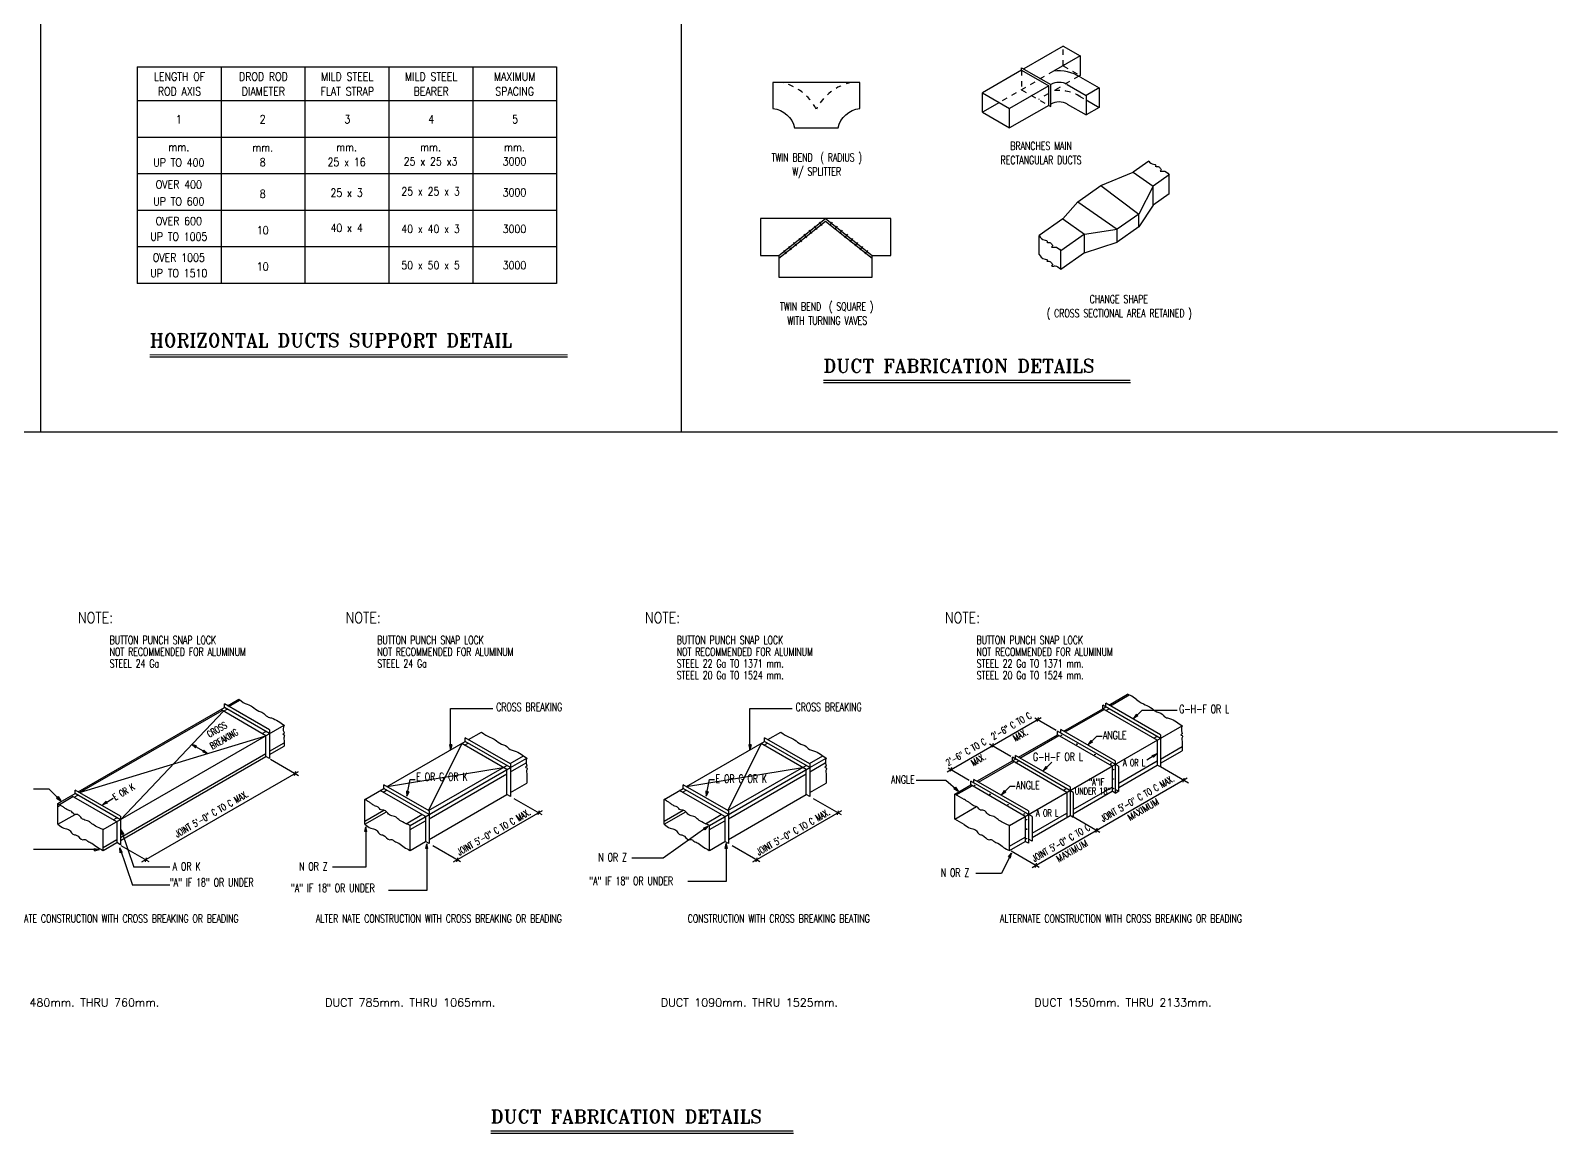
# Model space of a CAD drawing. Extents: x -333.8 to -281.4, y -340.8 to -299.2.
# Drawn here: x -309.63 to -281.43, y -338.29 to -317.92 of the extents above; entities that cross this region are included whole.
import ezdxf
from ezdxf.enums import TextEntityAlignment as Align

# ---------------------------------------------------------------- set-up
doc = ezdxf.new("R2010")
doc.units = 0
doc.header["$LTSCALE"] = 0.5
doc.header["$MEASUREMENT"] = 0
doc.linetypes.add('HIDDEN2', pattern=[0.1875, 0.125, -0.0625])
doc.layers.get('0').update_dxf_attribs({"color": 4, "linetype": 'CONTINUOUS'})
for name, color, linetype in [('AC', 3, 'CONTINUOUS'), ('FOOTING', 2, 'CONTINUOUS'), ('GATES', 4, 'CONTINUOUS'), ('HEDDEN', 3, 'HIDDEN2'), ('LINE', 4, 'CONTINUOUS'), ('TEXT', 2, 'CONTINUOUS'), ('TEXT1', 6, 'CONTINUOUS')]:
    doc.layers.add(name, color=color, linetype=linetype)
doc.styles.add('ROMANS', font='romans', dxfattribs={"width": 0.6})
doc.styles.add('ROMANT', font='romant.shx', dxfattribs={"width": 0.8})

msp = doc.modelspace()

# ---------------------------------------------------------------- linework, layer by layer
for p, q in [((-307.666, -318.594), (-307.666, -322.593)), ((-307.666, -318.594), (-299.918, -318.594)), ((-306.116, -318.594), (-306.116, -322.593)), ((-304.566, -318.594), (-304.566, -322.593)), ((-303.017, -318.594), (-303.017, -322.593)), ((-301.467, -318.594), (-301.467, -322.593)), ((-299.918, -318.594), (-299.918, -322.593)), ((-290.25, -318.751), (-290.273, -318.764)), ((-299.918, -319.219), (-307.666, -319.219)), ((-299.918, -319.894), (-307.666, -319.894)), ((-299.918, -320.569), (-307.666, -320.569)), ((-299.918, -321.244), (-307.666, -321.244)), ((-295.812, -322.074), (-294.95, -321.392)), ((-295.812, -322.125), (-294.95, -321.443)), ((-295.071, -321.459), (-295.021, -321.522)), ((-294.95, -321.392), (-294.088, -322.074)), ((-294.95, -321.443), (-294.088, -322.125)), ((-294.83, -321.459), (-294.88, -321.522)), ((-295.446, -321.76), (-295.396, -321.823)), ((-295.352, -321.685), (-295.302, -321.747)), ((-295.258, -321.61), (-295.208, -321.672)), ((-295.164, -321.534), (-295.114, -321.597)), ((-294.736, -321.534), (-294.786, -321.597)), ((-294.642, -321.61), (-294.692, -321.672)), ((-294.548, -321.685), (-294.598, -321.747)), ((-294.454, -321.76), (-294.504, -321.823)), ((-299.918, -321.918), (-307.666, -321.918)), ((-295.727, -321.986), (-295.677, -322.048)), ((-295.634, -321.91), (-295.584, -321.973)), ((-295.54, -321.835), (-295.49, -321.898)), ((-294.36, -321.835), (-294.411, -321.898)), ((-294.267, -321.91), (-294.317, -321.973)), ((-294.173, -321.986), (-294.223, -322.048)), ((-299.918, -322.593), (-307.666, -322.593))]:
    msp.add_line(p, q)
at = {"layer": 'AC'}
for p, q in [((-290.563, -318.21), (-291.291, -318.63)), ((-290.563, -318.21), (-290.25, -318.391)), ((-291.331, -318.654), (-292.052, -319.07)), ((-291.331, -318.654), (-291.331, -318.607)), ((-291.331, -318.607), (-290.79, -318.92)), ((-291.331, -318.654), (-290.83, -318.943)), ((-290.25, -318.391), (-290.738, -318.672)), ((-290.25, -318.391), (-290.25, -318.751)), ((-290.83, -318.943), (-291.551, -319.359)), ((-290.83, -319.304), (-290.83, -318.943)), ((-290.79, -319.327), (-290.79, -318.92)), ((-292.052, -319.431), (-292.052, -319.07)), ((-292.052, -319.07), (-291.551, -319.359)), ((-289.9, -318.98), (-290.14, -319.119)), ((-290.14, -319.119), (-290.14, -319.48)), ((-290.14, -319.202), (-289.9, -319.341)), ((-289.9, -318.98), (-289.9, -319.341)), ((-291.74, -319.25), (-292.052, -319.431)), ((-292.052, -319.431), (-291.551, -319.72)), ((-290.83, -319.304), (-291.551, -319.72)), ((-291.551, -319.72), (-291.551, -319.359)), ((-290.83, -319.304), (-290.79, -319.327)), ((-289.9, -319.341), (-290.14, -319.48)), ((-288.982, -320.335), (-289.271, -320.537)), ((-289.864, -320.786), (-289.271, -320.537)), ((-289.271, -320.537), (-288.903, -320.795)), ((-288.602, -320.584), (-288.903, -320.795)), ((-288.602, -320.934), (-288.602, -320.584)), ((-290.289, -321.083), (-289.864, -320.786)), ((-289.864, -320.786), (-289.164, -321.31)), ((-288.903, -320.795), (-289.164, -321.31)), ((-288.903, -321.144), (-288.903, -320.795)), ((-290.566, -321.398), (-290.289, -321.083)), ((-290.289, -321.083), (-289.564, -321.59)), ((-288.903, -321.144), (-289.164, -321.547)), ((-288.602, -320.934), (-288.903, -321.144)), ((-290.566, -321.398), (-291.007, -321.707)), ((-290.566, -321.398), (-290.166, -321.679)), ((-289.164, -321.31), (-289.564, -321.59)), ((-289.164, -321.547), (-289.164, -321.31)), ((-291.007, -322.056), (-291.007, -321.707)), ((-290.166, -321.679), (-290.606, -321.988)), ((-290.166, -321.679), (-289.564, -321.59)), ((-290.166, -322.028), (-290.166, -321.679)), ((-289.164, -321.547), (-289.564, -321.828)), ((-289.564, -321.828), (-289.564, -321.59)), ((-290.606, -322.337), (-290.606, -321.988)), ((-290.166, -322.028), (-290.606, -322.337)), ((-290.166, -322.028), (-289.564, -321.828)), ((-289.716, -330.379), (-289.372, -330.181)), ((-289.297, -330.215), (-289.372, -330.181)), ((-289.2, -330.281), (-289.297, -330.215)), ((-308.752, -331.982), (-306.054, -330.424)), ((-305.286, -330.945), (-306.121, -330.463)), ((-306.07, -330.492), (-306.003, -330.454)), ((-306.054, -330.424), (-306.054, -330.357)), ((-305.219, -330.839), (-306.054, -330.357)), ((-305.219, -330.906), (-306.054, -330.424)), ((-305.996, -330.391), (-305.787, -330.27)), ((-290.551, -330.861), (-289.831, -330.446)), ((-289.831, -330.446), (-289.831, -330.379)), ((-288.766, -330.994), (-289.831, -330.379)), ((-289.831, -330.446), (-289.773, -330.413)), ((-288.824, -331.027), (-289.831, -330.446)), ((-289.773, -330.413), (-289.773, -330.346)), ((-288.766, -330.927), (-289.773, -330.346)), ((-289.773, -330.48), (-289.715, -330.446)), ((-308.292, -332.68), (-304.952, -330.752)), ((-291.023, -330.607), (-291.044, -330.683)), ((-289.701, -331.534), (-288.365, -330.763)), ((-305.353, -330.906), (-305.286, -330.868)), ((-305.286, -331.329), (-305.286, -330.945)), ((-305.219, -330.839), (-305.219, -331.367)), ((-303.05, -331.885), (-301.604, -331.051)), ((-300.769, -331.466), (-301.604, -330.984)), ((-301.604, -331.051), (-301.604, -330.984)), ((-300.769, -331.533), (-301.604, -331.051)), ((-301.547, -331.017), (-301.304, -330.877)), ((-297.521, -331.885), (-296.076, -331.051)), ((-296.076, -331.051), (-296.076, -330.984)), ((-295.241, -331.466), (-296.076, -330.984)), ((-295.241, -331.533), (-296.076, -331.051)), ((-296.018, -331.017), (-295.775, -330.877)), ((-291.386, -331.343), (-290.666, -330.928)), ((-289.543, -331.51), (-290.666, -330.861)), ((-290.666, -330.928), (-290.666, -330.861)), ((-289.659, -331.51), (-290.666, -330.928)), ((-289.601, -331.409), (-290.608, -330.828)), ((-290.608, -330.895), (-290.608, -330.828)), ((-288.889, -330.99), (-288.831, -330.957)), ((-288.824, -331.027), (-288.824, -331.489)), ((-288.766, -330.927), (-288.766, -331.522)), ((-307.975, -332.823), (-305.286, -331.271)), ((-307.975, -332.881), (-305.286, -331.329)), ((-305.219, -331.367), (-305.286, -331.329)), ((-305.219, -331.232), (-304.952, -331.078)), ((-305.219, -331.29), (-304.952, -331.136)), ((-300.836, -331.572), (-301.671, -331.089)), ((-301.62, -331.119), (-301.553, -331.08)), ((-300.778, -331.461), (-300.529, -331.317)), ((-295.308, -331.572), (-296.143, -331.089)), ((-296.092, -331.119), (-296.025, -331.08)), ((-295.25, -331.461), (-295, -331.317)), ((-291.858, -331.089), (-291.879, -331.165)), ((-291.501, -331.41), (-291.501, -331.343)), ((-290.378, -331.992), (-291.501, -331.343)), ((-291.444, -331.377), (-291.444, -331.31)), ((-290.436, -331.892), (-291.444, -331.31)), ((-288.766, -331.378), (-288.365, -331.147)), ((-288.766, -331.455), (-288.365, -331.224)), ((-288.365, -331.147), (-288.365, -331.224)), ((-304.742, -331.608), (-304.763, -331.684)), ((-302.623, -332.603), (-300.769, -331.533)), ((-302.281, -332.329), (-300.836, -331.494)), ((-300.836, -332.033), (-300.836, -331.572)), ((-300.769, -331.533), (-300.469, -331.359)), ((-300.769, -331.61), (-300.483, -331.445)), ((-300.769, -331.466), (-300.769, -332.071)), ((-297.095, -332.603), (-295.241, -331.533)), ((-296.753, -332.329), (-295.308, -331.494)), ((-295.308, -332.033), (-295.308, -331.572)), ((-295.241, -331.533), (-294.94, -331.359)), ((-295.241, -331.61), (-294.955, -331.445)), ((-295.241, -331.466), (-295.241, -332.071)), ((-292.626, -331.533), (-292.647, -331.609)), ((-292.154, -331.787), (-291.501, -331.41)), ((-291.555, -332.604), (-289.701, -331.534)), ((-291.501, -331.41), (-291.444, -331.377)), ((-290.494, -331.992), (-291.501, -331.41)), ((-291.443, -331.444), (-291.385, -331.411)), ((-289.659, -331.51), (-289.659, -331.971)), ((-289.601, -331.409), (-289.601, -332.004)), ((-289.543, -331.51), (-289.543, -331.971)), ((-289.534, -331.822), (-288.824, -331.412)), ((-289.534, -331.899), (-288.824, -331.489)), ((-288.766, -331.522), (-288.824, -331.489)), ((-303.458, -332.121), (-303.108, -331.919)), ((-303.108, -331.919), (-303.108, -331.852)), ((-302.272, -332.334), (-303.108, -331.852)), ((-302.272, -332.401), (-303.108, -331.919)), ((-302.272, -332.478), (-300.836, -331.649)), ((-300.769, -331.994), (-300.469, -331.821)), ((-300.469, -331.744), (-300.469, -331.821)), ((-297.93, -332.121), (-297.579, -331.919)), ((-297.579, -331.919), (-297.579, -331.852)), ((-296.744, -332.334), (-297.579, -331.852)), ((-296.744, -332.401), (-297.579, -331.919)), ((-296.744, -332.478), (-295.308, -331.649)), ((-295.241, -331.994), (-294.94, -331.821)), ((-294.94, -331.744), (-294.94, -331.821)), ((-292.562, -332.023), (-292.27, -331.854)), ((-292.27, -331.854), (-292.27, -331.787)), ((-291.138, -332.44), (-292.27, -331.787)), ((-291.262, -332.435), (-292.27, -331.854)), ((-292.212, -331.82), (-292.212, -331.754)), ((-291.205, -332.335), (-292.212, -331.754)), ((-290.436, -331.892), (-290.436, -332.42)), ((-290.378, -332.309), (-289.659, -331.894)), ((-288.334, -331.727), (-288.355, -331.804)), ((-309.127, -332.198), (-308.81, -332.015)), ((-309.122, -332.201), (-309.127, -332.198)), ((-309.127, -332.582), (-309.127, -332.198)), ((-309.122, -332.254), (-309.122, -332.201)), ((-308.042, -332.536), (-308.877, -332.054)), ((-308.826, -332.083), (-308.759, -332.045)), ((-308.81, -332.015), (-308.81, -331.948)), ((-307.975, -332.43), (-308.81, -331.948)), ((-307.975, -332.497), (-308.81, -332.015)), ((-303.453, -332.124), (-303.458, -332.121)), ((-303.458, -332.582), (-303.458, -332.121)), ((-302.339, -332.439), (-303.174, -331.957)), ((-303.123, -331.987), (-303.057, -331.948)), ((-302.272, -332.862), (-300.836, -332.033)), ((-300.769, -332.071), (-300.836, -332.033)), ((-297.924, -332.124), (-297.93, -332.121)), ((-297.93, -332.582), (-297.93, -332.121)), ((-296.811, -332.439), (-297.646, -331.957)), ((-297.595, -331.987), (-297.528, -331.948)), ((-296.744, -332.862), (-295.308, -332.033)), ((-295.241, -332.071), (-295.308, -332.033)), ((-292.39, -332.122), (-292.562, -332.023)), ((-292.562, -332.484), (-292.562, -332.023)), ((-292.385, -332.125), (-292.39, -332.122)), ((-290.559, -331.954), (-290.501, -331.921)), ((-290.494, -331.992), (-290.494, -332.453)), ((-290.378, -332.386), (-289.659, -331.971)), ((-290.378, -331.992), (-290.378, -332.453)), ((-289.601, -332.004), (-289.659, -331.971)), ((-289.543, -331.971), (-289.601, -331.937)), ((-289.601, -332.004), (-289.534, -331.966)), ((-309.127, -332.582), (-308.807, -332.398)), ((-309.122, -332.254), (-309.08, -332.23)), ((-308.108, -332.497), (-308.042, -332.459)), ((-307.975, -332.43), (-307.975, -332.958)), ((-303.458, -332.525), (-303.108, -332.322)), ((-303.458, -332.582), (-303.058, -332.351)), ((-302.699, -332.57), (-302.406, -332.401)), ((-302.339, -332.439), (-302.339, -332.901)), ((-302.272, -332.334), (-302.272, -332.939)), ((-300.243, -332.331), (-300.264, -332.407)), ((-297.93, -332.525), (-297.579, -332.322)), ((-297.93, -332.582), (-297.53, -332.351)), ((-297.17, -332.57), (-296.878, -332.401)), ((-296.811, -332.439), (-296.811, -332.901)), ((-296.744, -332.334), (-296.744, -332.939)), ((-294.715, -332.331), (-294.736, -332.407)), ((-292.562, -332.484), (-292.162, -332.253)), ((-291.262, -332.435), (-291.262, -332.897)), ((-291.205, -332.335), (-291.205, -332.93)), ((-291.138, -332.747), (-290.494, -332.376)), ((-291.138, -332.825), (-290.436, -332.42)), ((-291.138, -332.44), (-291.138, -332.891)), ((-290.378, -332.453), (-290.436, -332.42)), ((-308.292, -333.065), (-308.292, -332.68)), ((-308.042, -332.536), (-308.042, -332.92)), ((-302.623, -332.68), (-302.339, -332.516)), ((-302.623, -333.065), (-302.623, -332.603)), ((-297.095, -332.68), (-296.811, -332.516)), ((-297.095, -333.065), (-297.095, -332.603)), ((-291.555, -333.066), (-291.555, -332.604)), ((-289.941, -332.655), (-289.962, -332.731)), ((-308.292, -333.007), (-308.042, -332.862)), ((-308.292, -333.065), (-308.042, -332.92)), ((-307.975, -332.958), (-308.042, -332.92)), ((-302.623, -333.065), (-302.339, -332.901)), ((-302.272, -332.939), (-302.339, -332.901)), ((-297.095, -333.065), (-296.811, -332.901)), ((-296.744, -332.939), (-296.811, -332.901)), ((-291.555, -332.988), (-291.262, -332.819)), ((-291.555, -333.066), (-291.262, -332.897)), ((-291.205, -332.93), (-291.262, -332.897)), ((-291.138, -332.891), (-291.205, -332.853)), ((-307.498, -333.199), (-307.519, -333.275)), ((-301.746, -333.199), (-301.768, -333.275)), ((-296.218, -333.199), (-296.239, -333.275)), ((-291.06, -333.301), (-291.081, -333.377))]:
    msp.add_line(p, q, dxfattribs=at)
msp.add_lwpolyline([(-295.923, -318.878), (-295.923, -319.359, -0.320003), (-295.522, -319.72), (-294.72, -319.72, -0.320003), (-294.32, -319.359), (-294.32, -318.878)], format="xyb", close=True, dxfattribs=at)
for points in [[(-290.486, -318.919), (-290.14, -319.119)], [(-290.245, -318.78), (-289.9, -318.98)], [(-290.486, -319.28), (-290.14, -319.48)], [(-292.39, -332.583), (-292.562, -332.484)]]:
    msp.add_lwpolyline(points, dxfattribs=at)
msp.add_lwpolyline([(-296.153, -321.392), (-296.153, -322.074), (-295.812, -322.074), (-295.812, -322.474), (-294.088, -322.474), (-294.088, -322.074), (-293.748, -322.074), (-293.748, -321.392)], close=True, dxfattribs=at)
for centre in [(-290.595, -330.936), (-290.309, -331.101), (-289.975, -331.293), (-289.678, -331.465), (-289.635, -331.57), (-292.199, -331.861), (-289.635, -331.745), (-289.635, -331.92), (-291.912, -332.026), (-291.579, -332.219), (-291.281, -332.39), (-291.238, -332.496), (-291.238, -332.671), (-291.238, -332.846)]:
    msp.add_circle(centre, 0.00501, dxfattribs=at)
for centre, radius, start, end in [((-290.637, -319.183), 0.304, 59.9174, 120.0826), ((-290.646, -319.428), 0.762, 58.246, 96.8894), ((-290.637, -319.543), 0.304, 59.9174, 120.0826)]:
    msp.add_arc(centre, radius, start, end, dxfattribs=at)
for points, knots in [([(-288.982, -320.335), (-288.962, -320.36), (-288.926, -320.391), (-288.837, -320.395), (-288.875, -320.438), (-288.805, -320.421), (-288.781, -320.453), (-288.741, -320.499), (-288.789, -320.522), (-288.733, -320.521), (-288.679, -320.506), (-288.638, -320.548), (-288.602, -320.584)], [0.0200529, 0.0200529, 0.0200529, 0.0200529, 0.0707708, 0.0921729, 0.1032041, 0.1230333, 0.1504266, 0.1748694, 0.1830979, 0.2045685, 0.2145848, 0.2780658, 0.2780658, 0.2780658, 0.2780658]), ([(-305.787, -330.27), (-305.732, -330.322), (-305.609, -330.376), (-305.53, -330.405), (-305.441, -330.494), (-305.329, -330.514), (-305.276, -330.601), (-305.162, -330.617), (-305.06, -330.674), (-304.987, -330.727), (-304.952, -330.752)], [0.0507766, 0.0507766, 0.0507766, 0.0507766, 0.1065373, 0.1735356, 0.2586268, 0.3052925, 0.3720888, 0.4202358, 0.5034392, 0.5811846, 0.5811846, 0.5811846, 0.5811846]), ([(-289.2, -330.281), (-289.145, -330.332), (-289.022, -330.387), (-288.943, -330.416), (-288.855, -330.505), (-288.743, -330.525), (-288.69, -330.612), (-288.575, -330.627), (-288.473, -330.685), (-288.4, -330.737), (-288.365, -330.763)], [0.0507766, 0.0507766, 0.0507766, 0.0507766, 0.1065373, 0.1735356, 0.2586268, 0.3052925, 0.3720888, 0.4202358, 0.5034392, 0.5811846, 0.5811846, 0.5811846, 0.5811846]), ([(-304.952, -330.752), (-304.967, -330.793), (-304.974, -330.863), (-304.937, -330.901), (-304.994, -330.915), (-304.93, -330.932), (-304.967, -330.985), (-304.949, -331.033), (-304.953, -331.085), (-304.952, -331.118), (-304.952, -331.136)], [0.0297654, 0.0297654, 0.0297654, 0.0297654, 0.0723909, 0.0886562, 0.1072206, 0.1240043, 0.1549675, 0.1872119, 0.2154964, 0.2472311, 0.2472311, 0.2472311, 0.2472311]), ([(-288.365, -330.763), (-288.381, -330.803), (-288.388, -330.873), (-288.351, -330.912), (-288.408, -330.926), (-288.344, -330.942), (-288.381, -330.996), (-288.362, -331.044), (-288.367, -331.096), (-288.366, -331.129), (-288.365, -331.147)], [0.0297654, 0.0297654, 0.0297654, 0.0297654, 0.0723909, 0.0886562, 0.1072206, 0.1240043, 0.1549675, 0.1872119, 0.2154964, 0.2472311, 0.2472311, 0.2472311, 0.2472311]), ([(-301.304, -330.877), (-301.248, -330.929), (-301.126, -330.984), (-301.047, -331.013), (-300.958, -331.102), (-300.846, -331.122), (-300.793, -331.208), (-300.679, -331.224), (-300.576, -331.282), (-300.504, -331.334), (-300.469, -331.359)], [0.0507766, 0.0507766, 0.0507766, 0.0507766, 0.1065373, 0.1735356, 0.2586268, 0.3052925, 0.3720888, 0.4202358, 0.5034392, 0.5811846, 0.5811846, 0.5811846, 0.5811846]), ([(-295.775, -330.877), (-295.72, -330.929), (-295.597, -330.984), (-295.518, -331.013), (-295.43, -331.102), (-295.317, -331.122), (-295.264, -331.208), (-295.15, -331.224), (-295.048, -331.282), (-294.975, -331.334), (-294.94, -331.359)], [0.0507766, 0.0507766, 0.0507766, 0.0507766, 0.1065373, 0.1735356, 0.2586268, 0.3052925, 0.3720888, 0.4202358, 0.5034392, 0.5811846, 0.5811846, 0.5811846, 0.5811846]), ([(-300.469, -331.359), (-300.484, -331.4), (-300.491, -331.47), (-300.454, -331.509), (-300.511, -331.523), (-300.447, -331.539), (-300.484, -331.593), (-300.466, -331.64), (-300.47, -331.693), (-300.469, -331.726), (-300.469, -331.744)], [0.0297654, 0.0297654, 0.0297654, 0.0297654, 0.0723909, 0.0886562, 0.1072206, 0.1240043, 0.1549675, 0.1872119, 0.2154964, 0.2472311, 0.2472311, 0.2472311, 0.2472311]), ([(-294.94, -331.359), (-294.956, -331.4), (-294.962, -331.47), (-294.925, -331.509), (-294.983, -331.523), (-294.919, -331.539), (-294.956, -331.593), (-294.937, -331.64), (-294.942, -331.693), (-294.941, -331.726), (-294.94, -331.744)], [0.0297654, 0.0297654, 0.0297654, 0.0297654, 0.0723909, 0.0886562, 0.1072206, 0.1240043, 0.1549675, 0.1872119, 0.2154964, 0.2472311, 0.2472311, 0.2472311, 0.2472311])]:
    msp.add_open_spline(points, degree=3, knots=knots, dxfattribs=at)
for points in [[(-291.007, -321.707), (-290.895, -321.793), (-290.855, -321.81), (-290.865, -321.83), (-290.826, -321.833), (-290.779, -321.863), (-290.763, -321.909), (-290.776, -321.919), (-290.733, -321.922), (-290.713, -321.919), (-290.606, -321.988)], [(-291.007, -322.056), (-290.895, -322.143), (-290.855, -322.159), (-290.865, -322.179), (-290.826, -322.182), (-290.779, -322.212), (-290.763, -322.258), (-290.776, -322.268), (-290.733, -322.271), (-290.713, -322.268), (-290.606, -322.337)], [(-308.292, -332.68), (-308.435, -332.613), (-308.52, -332.555), (-308.561, -332.524), (-308.605, -332.51), (-308.69, -332.47), (-308.721, -332.434), (-308.78, -332.399), (-308.829, -332.394), (-308.882, -332.341), (-308.932, -332.323), (-308.994, -332.287), (-309.043, -332.251), (-309.088, -332.225), (-309.122, -332.201)], [(-302.623, -332.603), (-302.767, -332.536), (-302.852, -332.478), (-302.892, -332.446), (-302.936, -332.433), (-303.021, -332.393), (-303.053, -332.357), (-303.111, -332.322), (-303.16, -332.317), (-303.214, -332.264), (-303.263, -332.246), (-303.325, -332.21), (-303.374, -332.174), (-303.419, -332.148), (-303.453, -332.124)], [(-297.095, -332.603), (-297.238, -332.536), (-297.323, -332.478), (-297.363, -332.446), (-297.408, -332.433), (-297.493, -332.393), (-297.524, -332.357), (-297.582, -332.322), (-297.631, -332.317), (-297.685, -332.264), (-297.734, -332.246), (-297.797, -332.21), (-297.846, -332.174), (-297.891, -332.148), (-297.924, -332.124)], [(-291.555, -332.604), (-291.699, -332.537), (-291.784, -332.479), (-291.824, -332.448), (-291.868, -332.434), (-291.953, -332.394), (-291.985, -332.358), (-292.043, -332.323), (-292.092, -332.318), (-292.146, -332.265), (-292.195, -332.247), (-292.257, -332.211), (-292.306, -332.175), (-292.351, -332.149), (-292.385, -332.125)], [(-309.127, -332.582), (-309.016, -332.653), (-308.967, -332.666), (-308.9, -332.702), (-308.851, -332.765), (-308.789, -332.782), (-308.668, -332.867), (-308.628, -332.863), (-308.578, -332.894), (-308.503, -332.93), (-308.4, -333.005), (-308.297, -333.063)], [(-303.458, -332.582), (-303.348, -332.653), (-303.298, -332.666), (-303.231, -332.702), (-303.182, -332.765), (-303.12, -332.782), (-302.999, -332.867), (-302.959, -332.863), (-302.91, -332.894), (-302.834, -332.93), (-302.731, -333.005), (-302.628, -333.063)], [(-297.93, -332.582), (-297.819, -332.653), (-297.77, -332.666), (-297.703, -332.702), (-297.654, -332.765), (-297.591, -332.782), (-297.47, -332.867), (-297.43, -332.863), (-297.381, -332.894), (-297.305, -332.93), (-297.202, -333.005), (-297.099, -333.063)], [(-292.39, -332.583), (-292.28, -332.654), (-292.23, -332.667), (-292.163, -332.703), (-292.114, -332.766), (-292.052, -332.783), (-291.931, -332.868), (-291.891, -332.864), (-291.842, -332.895), (-291.766, -332.931), (-291.663, -333.007), (-291.555, -333.066)]]:
    msp.add_spline(points, degree=3, dxfattribs=at)
at = {"layer": 'GATES'}
for p, q in [((-289.263, -330.628), (-289.104, -330.471)), ((-289.215, -330.551), (-289.263, -330.628)), ((-289.185, -330.581), (-289.263, -330.628)), ((-289.185, -330.581), (-289.215, -330.551)), ((-290.098, -331.11), (-289.939, -330.953)), ((-290.05, -331.033), (-290.098, -331.11)), ((-290.02, -331.063), (-290.098, -331.11)), ((-290.02, -331.063), (-290.05, -331.033)), ((-288.832, -331.277), (-289.018, -331.399)), ((-288.917, -331.308), (-288.832, -331.277)), ((-288.917, -331.308), (-288.894, -331.343)), ((-288.894, -331.343), (-288.832, -331.277)), ((-290.933, -331.592), (-290.774, -331.435)), ((-290.885, -331.515), (-290.933, -331.592)), ((-290.856, -331.545), (-290.933, -331.592)), ((-290.856, -331.545), (-290.885, -331.515)), ((-302.687, -332.061), (-302.622, -331.753)), ((-297.158, -332.061), (-297.094, -331.753)), ((-292.499, -331.969), (-292.728, -331.772)), ((-292.579, -331.928), (-292.552, -331.896)), ((-292.552, -331.896), (-292.499, -331.969)), ((-291.701, -332.035), (-291.542, -331.878)), ((-302.648, -331.979), (-302.689, -331.97)), ((-302.689, -331.97), (-302.687, -332.061)), ((-302.648, -331.979), (-302.687, -332.061)), ((-297.12, -331.979), (-297.161, -331.97)), ((-297.161, -331.97), (-297.158, -332.061)), ((-297.12, -331.979), (-297.158, -332.061)), ((-292.579, -331.928), (-292.499, -331.969)), ((-291.653, -331.959), (-291.701, -332.035)), ((-291.624, -331.989), (-291.701, -332.035)), ((-291.624, -331.989), (-291.653, -331.959)), ((-291.514, -333.113), (-291.704, -333.489)), ((-291.573, -333.182), (-291.514, -333.113)), ((-291.573, -333.182), (-291.535, -333.201)), ((-291.535, -333.201), (-291.514, -333.113))]:
    msp.add_line(p, q, dxfattribs=at)
at = {"layer": 'HEDDEN', "ltscale": 0.5}
for p, q in [((-290.563, -318.571), (-290.563, -318.21)), ((-291.331, -318.654), (-291.331, -319.014)), ((-290.539, -318.557), (-290.563, -318.571)), ((-290.563, -318.571), (-290.25, -318.751)), ((-290.738, -318.672), (-291.74, -319.25)), ((-290.273, -318.764), (-290.79, -319.063)), ((-291.331, -319.014), (-290.83, -319.304)), ((-290.83, -319.086), (-291.018, -319.195)), ((-290.273, -319.125), (-290.14, -319.202))]:
    msp.add_line(p, q, dxfattribs=at)
at = {"layer": 'HEDDEN', "ltscale": 0.8}
for centre, start, end in [((-295.975, -319.821), 27.7775, 77.4619), ((-294.267, -319.821), 102.5381, 152.2225)]:
    msp.add_arc(centre, 0.965, start, end, dxfattribs=at)
at = {"layer": 'HEDDEN', "ltscale": 0.5}
msp.add_arc((-290.646, -319.789), 0.762, 58.246, 96.8894, dxfattribs=at)
at = {"layer": 'LINE'}
for p, q in [((-289.691, -330.394), (-289.344, -330.193)), ((-308.727, -331.996), (-306.096, -330.477)), ((-306.07, -330.492), (-307.975, -332.497)), ((-305.971, -330.405), (-305.767, -330.287)), ((-301.876, -331.204), (-301.876, -330.442)), ((-301.876, -330.442), (-301.097, -330.442)), ((-296.348, -331.204), (-296.348, -330.442)), ((-296.348, -330.442), (-295.568, -330.442)), ((-290.526, -330.876), (-289.806, -330.46)), ((-289.104, -330.471), (-288.457, -330.471)), ((-292.704, -331.61), (-290.969, -330.608)), ((-290.693, -330.846), (-291.085, -330.619)), ((-308.727, -331.996), (-305.286, -330.945)), ((-291.361, -331.358), (-290.641, -330.943)), ((-289.939, -330.953), (-289.844, -330.953)), ((-306.589, -331.169), (-306.654, -331.107)), ((-306.567, -331.133), (-306.654, -331.107)), ((-306.366, -331.272), (-306.654, -331.107)), ((-306.589, -331.169), (-306.567, -331.133)), ((-306.453, -331.246), (-306.432, -331.21)), ((-306.453, -331.246), (-306.366, -331.272)), ((-306.432, -331.21), (-306.366, -331.272)), ((-301.671, -331.089), (-302.281, -332.329)), ((-301.898, -331.116), (-301.876, -331.204)), ((-301.855, -331.116), (-301.898, -331.116)), ((-301.855, -331.116), (-301.876, -331.204)), ((-296.143, -331.089), (-296.753, -332.329)), ((-296.327, -331.116), (-296.369, -331.116)), ((-296.369, -331.116), (-296.348, -331.204)), ((-296.327, -331.116), (-296.348, -331.204)), ((-291.528, -331.328), (-291.921, -331.101)), ((-307.576, -333.276), (-304.686, -331.607)), ((-304.686, -331.684), (-305.203, -331.386)), ((-303.05, -331.885), (-300.903, -331.533)), ((-297.521, -331.885), (-295.374, -331.533)), ((-292.297, -331.771), (-292.689, -331.545)), ((-292.129, -331.801), (-291.476, -331.425)), ((-288.249, -331.821), (-288.766, -331.522)), ((-302.622, -331.753), (-302.528, -331.753)), ((-297.094, -331.753), (-296.999, -331.753)), ((-292.728, -331.772), (-293.278, -331.772)), ((-292.537, -332.037), (-292.245, -331.868)), ((-291.542, -331.878), (-291.448, -331.878)), ((-291.138, -333.378), (-288.271, -331.723)), ((-309.289, -331.932), (-309.58, -331.932)), ((-309.075, -332.145), (-309.289, -331.932)), ((-309.152, -332.098), (-309.122, -332.068)), ((-309.152, -332.098), (-309.075, -332.145)), ((-309.122, -332.068), (-309.075, -332.145)), ((-309.102, -332.213), (-308.852, -332.068)), ((-308.303, -332.222), (-308.106, -332.1)), ((-308.239, -332.157), (-308.303, -332.222)), ((-308.217, -332.193), (-308.303, -332.222)), ((-308.239, -332.157), (-308.217, -332.193)), ((-300.187, -332.408), (-300.704, -332.109)), ((-294.659, -332.408), (-295.175, -332.109)), ((-301.824, -333.276), (-300.179, -332.326)), ((-296.296, -333.276), (-294.65, -332.326)), ((-289.885, -332.732), (-290.402, -332.433)), ((-307.913, -332.757), (-307.961, -332.681)), ((-307.953, -332.771), (-307.961, -332.681)), ((-307.961, -332.681), (-307.725, -333.374)), ((-307.913, -332.757), (-307.953, -332.771)), ((-303.462, -332.714), (-303.441, -332.626)), ((-303.42, -332.714), (-303.462, -332.714)), ((-303.441, -332.626), (-303.441, -333.374)), ((-303.42, -332.714), (-303.441, -332.626)), ((-297.116, -332.614), (-297.951, -333.206)), ((-297.2, -332.647), (-297.116, -332.614)), ((-297.175, -332.682), (-297.2, -332.647)), ((-297.175, -332.682), (-297.116, -332.614)), ((-308.451, -333.069), (-308.451, -333.027)), ((-308.451, -333.027), (-308.363, -333.048)), ((-307.939, -333.096), (-307.987, -333.019)), ((-307.979, -333.109), (-307.987, -333.019)), ((-307.987, -333.019), (-307.753, -333.707)), ((-307.442, -333.275), (-307.958, -332.977)), ((-302.336, -333.03), (-302.315, -332.943)), ((-302.294, -333.03), (-302.336, -333.03)), ((-302.294, -333.03), (-302.315, -332.943)), ((-302.315, -332.943), (-302.315, -333.803)), ((-301.69, -333.275), (-302.207, -332.977)), ((-296.806, -333.027), (-296.785, -332.939)), ((-296.763, -333.027), (-296.806, -333.027)), ((-296.763, -333.027), (-296.785, -332.939)), ((-296.785, -332.939), (-296.785, -333.636)), ((-296.162, -333.275), (-296.678, -332.977)), ((-308.363, -333.048), (-309.58, -333.048)), ((-308.451, -333.069), (-308.363, -333.048)), ((-307.939, -333.096), (-307.979, -333.109)), ((-297.951, -333.206), (-298.526, -333.206)), ((-291.004, -333.378), (-291.521, -333.079)), ((-307.059, -333.374), (-307.725, -333.374)), ((-303.441, -333.374), (-304.055, -333.374)), ((-291.704, -333.489), (-292.174, -333.489)), ((-307.059, -333.707), (-307.753, -333.707)), ((-302.315, -333.803), (-303.023, -333.803)), ((-296.785, -333.636), (-297.495, -333.636))]:
    msp.add_line(p, q, dxfattribs=at)
at = {"layer": 'TEXT'}
for p, q in [((-309.442, -325.332), (-309.442, -299.244)), ((-297.62, -299.244), (-297.62, -325.332)), ((-333.774, -325.332), (-281.433, -325.332))]:
    msp.add_line(p, q, dxfattribs=at)
at = {"layer": 'TEXT1', "const_width": 0.0227}
for points in [[(-299.715, -323.91), (-307.431, -323.91)], [(-289.319, -324.382), (-294.99, -324.382)], [(-295.544, -338.246), (-301.134, -338.246)]]:
    msp.add_lwpolyline(points, dxfattribs=at)
at = {"layer": 'TEXT1'}
for points in [[(-299.715, -323.956), (-307.431, -323.956)], [(-289.319, -324.428), (-294.99, -324.428)], [(-295.544, -338.292), (-301.134, -338.292)]]:
    msp.add_lwpolyline(points, dxfattribs=at)

# ---------------------------------------------------------------- texts
at = {"layer": 'FOOTING', "style": 'ROMANS', "width": 0.7}
for s, p in [('BRANCHES MAIN', (-290.971, -320.127)), ('TWIN BEND  ( RADIUS )', (-295.114, -320.339)), ('RECTANGULAR DUCTS', (-290.971, -320.388)), ('W/ SPLITTER', (-295.114, -320.6)), ('CHANGE SHAPE', (-289.536, -322.956)), ('TWIN BEND  ( SQUARE )', (-294.93, -323.094)), ('( CROSS SECTIONAL AREA RETAINED )', (-289.525, -323.217)), ('WITH TURNING VAVES', (-294.919, -323.354)), ('ALTER NATE CONSTRUCTION WITH CROSS BREAKING OR BEADING', (-308.063, -334.398)), ('ALTER NATE CONSTRUCTION WITH CROSS BREAKING OR BEADING', (-302.092, -334.398)), ('CONSTRUCTION WITH CROSS BREAKING BEATING', (-295.815, -334.398)), ('ALTERNATE CONSTRUCTION WITH CROSS BREAKING OR BEADING', (-289.494, -334.398))]:
    msp.add_text(s, height=0.15, dxfattribs=at).set_placement(p, align=Align.CENTER)
for s, height, p in [('BUTTON PUNCH SNAP LOCK', 0.15, (-308.173, -329.253)), ('NOT RECOMMENDED FOR ALUMINUM', 0.15, (-308.173, -329.47)), ('BUTTON PUNCH SNAP LOCK', 0.15, (-303.229, -329.253)), ('NOT RECOMMENDED FOR ALUMINUM', 0.15, (-303.229, -329.47)), ('BUTTON PUNCH SNAP LOCK', 0.15, (-297.7, -329.253)), ('NOT RECOMMENDED FOR ALUMINUM', 0.15, (-297.7, -329.47)), ('BUTTON PUNCH SNAP LOCK', 0.15, (-292.161, -329.253)), ('NOT RECOMMENDED FOR ALUMINUM', 0.15, (-292.161, -329.47)), ('STEEL 24 Ga', 0.15, (-308.173, -329.687)), ('STEEL 24 Ga', 0.15, (-303.229, -329.687)), ('STEEL 22 Ga TO 1371 mm.', 0.15, (-297.7, -329.687)), ('STEEL 22 Ga TO 1371 mm.', 0.15, (-292.161, -329.687)), ('STEEL 20 Ga TO 1524 mm.', 0.15, (-297.7, -329.904)), ('STEEL 20 Ga TO 1524 mm.', 0.15, (-292.161, -329.904)), ('CROSS BREAKING', 0.15, (-301.033, -330.49)), ('CROSS BREAKING', 0.15, (-295.504, -330.49)), ('G-H-F OR L', 0.15, (-288.419, -330.527)), ('ANGLE', 0.15, (-289.828, -331.009)), ('G-H-F OR L', 0.15, (-291.12, -331.41)), ('E OR G OR K', 0.15, (-302.511, -331.778)), ('A OR L', 0.125, (-289.458, -331.506)), ('E OR G OR K', 0.15, (-296.983, -331.814)), ('ANGLE', 0.15, (-293.74, -331.829)), ('ANGLE', 0.15, (-291.431, -331.935)), ('UNDER 18"', 0.125, (-290.348, -332.03)), ('"A"IF', 0.125, (-290.087, -331.862)), ('A OR L', 0.125, (-291.062, -332.435)), ('A OR K', 0.15, (-307.008, -333.434)), ('N OR Z', 0.15, (-304.675, -333.434)), ('N OR Z', 0.15, (-299.147, -333.266)), ('"A" IF 18" OR UNDER', 0.15, (-307.062, -333.729)), ('"A" IF 18" OR UNDER', 0.15, (-299.315, -333.703)), ('N OR Z', 0.15, (-292.824, -333.549)), ('"A" IF 18" OR UNDER', 0.15, (-304.825, -333.833))]:
    msp.add_text(s, height=height, dxfattribs=at).set_placement(p)
at = {"layer": 'FOOTING', "style": 'ROMANS'}
for s, p in [('DUCT 480mm. THRU 760mm.', (-310.271, -335.949)), ('DUCT 785mm. THRU 1065mm.', (-304.192, -335.949)), ('DUCT 1090mm. THRU 1525mm.', (-297.992, -335.949)), ('DUCT 1550mm. THRU 2133mm.', (-291.094, -335.949))]:
    msp.add_text(s, height=0.15, dxfattribs=at).set_placement(p)
at = {"layer": 'TEXT', "style": 'ROMANS', "width": 0.85}
for s, height, p in [('LENGTH OF', 0.15, (-306.883, -318.847)), ('DROD ROD', 0.15, (-305.333, -318.847)), ('MILD STEEL', 0.15, (-303.784, -318.847)), ('MILD STEEL', 0.15, (-302.234, -318.847)), ('MAXIMUM', 0.15, (-300.693, -318.847)), ('ROD AXIS', 0.15, (-306.883, -319.119)), ('DIAMETER', 0.15, (-305.333, -319.119)), ('FLAT STRAP', 0.15, (-303.784, -319.119)), ('BEARER', 0.15, (-302.234, -319.119)), ('SPACING', 0.15, (-300.693, -319.119)), ('1', 0.15, (-306.896, -319.635)), ('2', 0.15, (-305.347, -319.635)), ('3', 0.15, (-303.783, -319.635)), ('4', 0.15, (-302.234, -319.635)), ('5', 0.15, (-300.684, -319.635)), ('mm.', 0.15, (-306.895, -320.147)), ('mm.', 0.15, (-305.345, -320.154)), ('mm.', 0.15, (-303.796, -320.15)), ('mm.', 0.15, (-302.246, -320.15)), ('mm.', 0.15, (-300.696, -320.151)), ('UP TO 400', 0.15, (-306.895, -320.434)), ('8', 0.15, (-305.345, -320.429)), ('25 x 16', 0.15, (-303.796, -320.425)), ('25 x 25 x3', 0.15, (-302.246, -320.413)), ('3000', 0.15, (-300.696, -320.413)), ('OVER 400', 0.15, (-306.895, -320.84)), ('8', 0.15, (-305.345, -321.012)), ('25 x 3', 0.15, (-303.796, -320.991)), ('25 x 25 x 3', 0.14996, (-302.246, -320.966)), ('3000', 0.15, (-300.696, -320.987)), ('UP TO 600', 0.15, (-306.895, -321.153)), ('OVER 600', 0.15, (-306.895, -321.515)), ('UP TO 1005', 0.15, (-306.895, -321.802)), ('10', 0.15, (-305.345, -321.685)), ('40 x 4', 0.15, (-303.796, -321.641)), ('40 x 40 x 3', 0.14996, (-302.246, -321.66)), ('3000', 0.15, (-300.696, -321.66)), ('OVER 1005', 0.15, (-306.895, -322.19)), ('UP TO 1510', 0.15, (-306.895, -322.477)), ('10', 0.15, (-305.345, -322.355)), ('50 x 50 x 5', 0.14996, (-302.246, -322.33)), ('3000', 0.15, (-300.696, -322.33))]:
    msp.add_text(s, height=height, dxfattribs=at).set_placement(p, align=Align.CENTER)
at = {"layer": 'TEXT', "color": 6, "style": 'ROMANS', "width": 0.85}
for p in [(-308.758, -328.864), (-303.814, -328.864), (-298.285, -328.864), (-292.746, -328.864)]:
    msp.add_text('NOTE:', height=0.2, dxfattribs=at).set_placement(p)
at = {"layer": 'TEXT', "style": 'ROMANS', "width": 0.6}
for s, p in [('CROSS', (-306.329, -330.985)), ('BREAKING', (-306.275, -331.203)), ('E OR K', (-308.068, -332.145))]:
    msp.add_text(s, height=0.125, rotation=30, dxfattribs=at).set_placement(p)
at = {"layer": 'TEXT', "style": 'ROMANS'}
for s, width, p in [('2\'-6" C TO C', 0.6, (-291.491, -330.819)), ('2\'-6" C TO C', 0.6, (-292.326, -331.302)), ('MAX.', 0.65, (-291.321, -330.986)), ('MAX.', 0.65, (-292.096, -331.441)), ('JOINT 5\'-0" C TO C MAX.', 0.6, (-289.161, -332.16)), ('JOINT 5\'-0" C TO C MAX.', 0.6, (-306.259, -332.445)), ('MAXIMUM', 0.85, (-289.054, -332.362)), ('JOINT 5\'-0" C TO C MAX.', 0.6, (-301.048, -332.779)), ('JOINT 5\'-0" C TO C MAX.', 0.6, (-295.52, -332.779)), ('JOINT 5\'-0" C TO C  ', 0.6, (-290.519, -332.95)), ('MAXIMUM', 0.85, (-290.369, -333.129))]:
    msp.add_text(s, height=0.125, rotation=30, dxfattribs=dict(at, width=width)).set_placement(p, align=Align.CENTER)
at = {"layer": 'TEXT1', "style": 'ROMANT'}
for s, p in [('HORIZONTAL DUCTS SUPPORT DETAIL', (-307.431, -323.767)), ('DUCT FABRICATION DETAILS', (-294.99, -324.239)), ('DUCT FABRICATION DETAILS', (-301.134, -338.103))]:
    msp.add_text(s, height=0.25, dxfattribs=at).set_placement(p)

doc.saveas('drawing.dxf')
